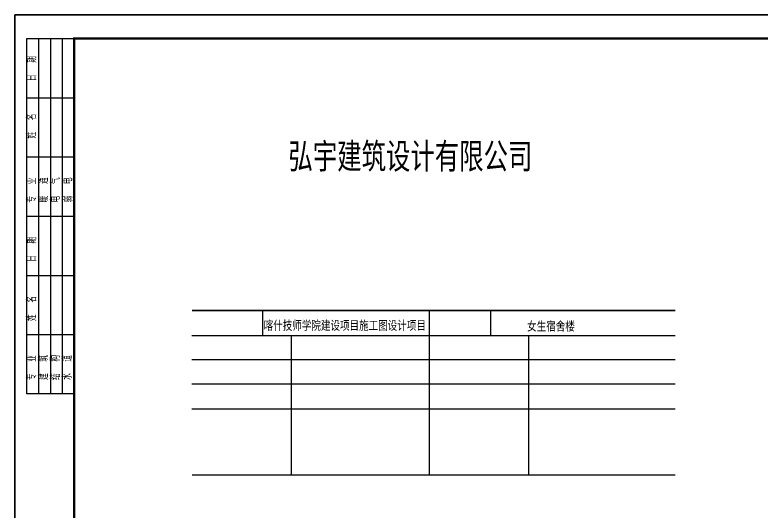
# Model space of a CAD drawing. Extents: x 30064 to 135164, y 17999 to 492668.
# Drawn here: x 30064 to 61640, y 407815 to 428815 of the extents above; entities that cross this region are included whole.
import ezdxf

# ---------------------------------------------------------------- set-up
doc = ezdxf.new("R2010")
doc.units = 0
doc.header["$LTSCALE"] = 1000
doc.header["$MEASUREMENT"] = 0
doc.layers.add('PUB_TITLE', color=7, linetype='Continuous')
doc.layers.add('TWT_TITLE', color=7, linetype='Continuous')
doc.styles.add('-宋体', font='', dxfattribs={"width": 0.8})
doc.styles.add('_TEL_DIM', font='simhei.ttf', dxfattribs={"width": 0.8, "height": 3.5})
doc.styles.get("Standard").update_dxf_attribs({"font": 'gbenor.shx', "bigfont": 'gbcbig.shx'})
doc.styles.get('-宋体').set_extended_font_data('SimSun')

# ---------------------------------------------------------------- blocks, each defined once
blk = doc.blocks.new('$titleblk$00000094')
for p, q in [((-150, 20), (0, 20)), ((-150, 0), (-150, 20)), ((-125, 20), (-125, 0)), ((-100, 20), (-100, 0)), ((-75, 20), (-75, 0)), ((-50, 20), (-50, 0)), ((-25, 20), (-25, 0)), ((0, 20), (0, 0)), ((0, 15), (-150, 15)), ((0, 10), (-150, 10)), ((0, 5), (-150, 5))]:
    blk.add_line(p, q)
at = {"width": 0.8}
for s, p in [(' 专   业', (-145.93, 16)), (' 姓   名', (-120.93, 16)), (' 日   期', (-95.93, 16)), (' 专   业', (-70.93, 16)), (' 姓   名', (-43.85, 16)), (' 日   期', (-19.57, 16)), ('建   筑', (-144.19, 11)), ('暖   通', (-69.19, 11)), ('结   构', (-144.19, 6)), ('电   气', (-69.19, 6)), ('水   道', (-144.19, 1)), ('弱   电', (-69.19, 0.73))]:
    blk.add_text(s, height=3.5, rotation=0, dxfattribs=at).set_placement(p)

msp = doc.modelspace()

# ---------------------------------------------------------------- linework, layer by layer
for p, q in [((40541, 415268), (40541, 416329)), ((47571, 416329), (47571, 409380)), ((50176, 415268), (50176, 416329)), ((37541, 415268), (57971, 415268)), ((41740, 415268), (41740, 409380)), ((51770, 415268), (51770, 409380)), ((37541, 414257), (57971, 414257)), ((37541, 413234), (57971, 413234)), ((37541, 412181), (57971, 412181))]:
    msp.add_line(p, q)
at = {"const_width": 60}
for points in [[(37541, 416329), (57971, 416329)], [(37541, 409380), (57971, 409380)]]:
    msp.add_lwpolyline(points, dxfattribs=at)
at = {"layer": 'PUB_TITLE', "color": 0}
for p, q in [((30064, 386815), (30064, 428815)), ((30064, 428815), (89464, 428815)), ((88464, 427815), (32564, 427815)), ((32564, 427815), (32564, 387815))]:
    msp.add_line(p, q, dxfattribs=at)
at = {"layer": 'TWT_TITLE'}
msp.add_lwpolyline([(30064, 386815), (104364, 386815), (104364, 428815), (30064, 428815)], close=True, dxfattribs=at)
at = {"layer": 'TWT_TITLE', "const_width": 100}
msp.add_lwpolyline([(32564, 387815), (103364, 387815), (103364, 427815), (32564, 427815)], close=True, dxfattribs=at)

# ---------------------------------------------------------------- block references
at = {"layer": 'TWT_TITLE', "xscale": 100, "yscale": 100, "zscale": 100, "rotation": 90}
msp.add_blockref('$titleblk$00000094', (32564, 427815), dxfattribs=at)

# ---------------------------------------------------------------- texts
for s, height, style, width, p in [('弘宇建筑设计有限公司', 1080, '_TEL_DIM', 0.7, (41621, 422311)), ('喀什技师学院建设项目施工图设计项目', 384, '-宋体', 0.75, (40577, 415511)), ('女生宿舍楼', 384, '-宋体', 0.75, (51710, 415477))]:
    msp.add_text(s, height=height, dxfattribs=dict(style=style, width=width)).set_placement(p)

doc.saveas('drawing.dxf')
